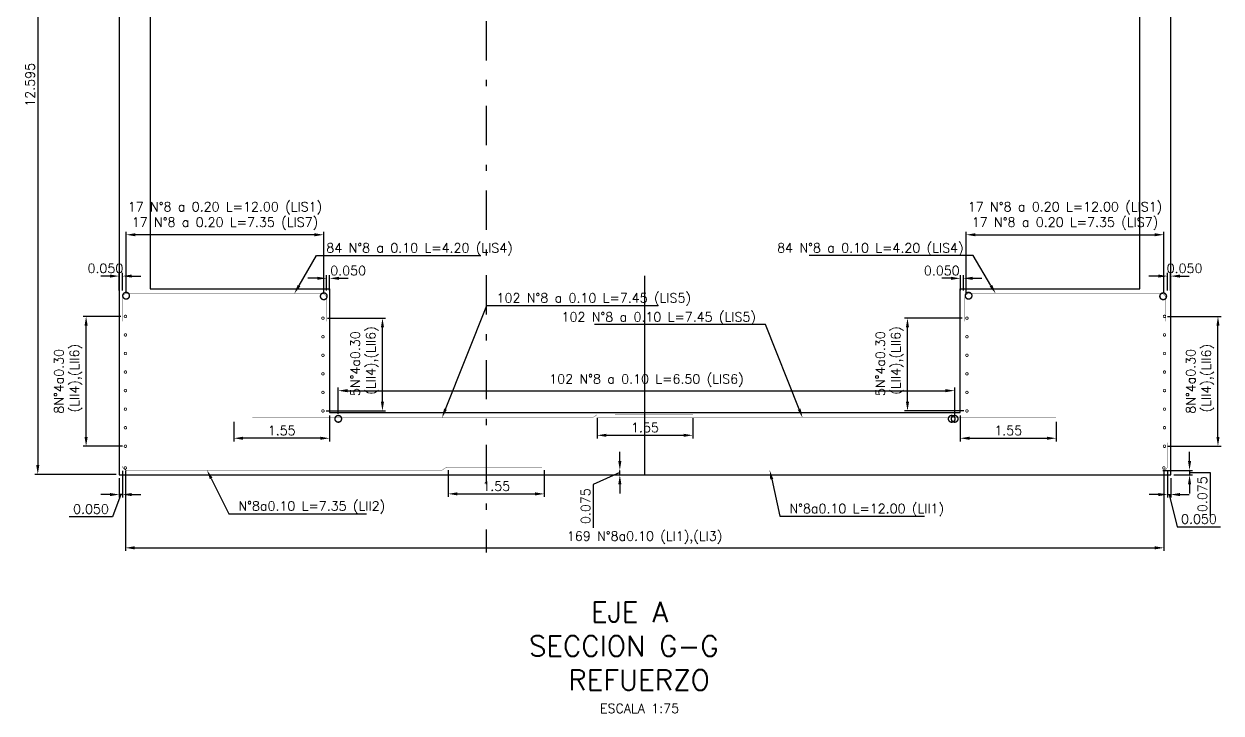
# Model space of a CAD drawing. Header units: metres. Extents: x 1080427 to 1081241, y 976768 to 977191.
# Drawn here: x 1080748.47 to 1080767.82, y 977087.63 to 977098.78 of the extents above; entities that cross this region are included whole.
import ezdxf
from ezdxf import colors
from ezdxf.entities.mleader import LeaderData, LeaderLine
from ezdxf.math import Vec2, Vec3

# ---------------------------------------------------------------- set-up
doc = ezdxf.new("R2010")
doc.units = ezdxf.units.M
doc.header["$LTSCALE"] = 25.4
doc.linetypes.add('DASHDOT', pattern=[1, 0.5, -0.25, 0, -0.25])
for name, color, linetype in [('CONTRAPESO', 3, 'Continuous'), ('DIMCONTRAPESO', 1, 'Continuous'), ('EJE-D', 11, 'DASHDOT'), ('REF', 6, 'Continuous'), ('REGL175', 7, 'Continuous')]:
    doc.layers.add(name, color=color, linetype=linetype)
for name, color, linetype, lineweight in [('COTA', 1, 'Continuous', 30), ('COTACIM', 20, 'Continuous', 5), ('EJECONTRAPESO', 41, 'DASHDOT', 30)]:
    doc.layers.add(name, color=color, linetype=linetype, lineweight=lineweight)
doc.styles.add('romans', font='romans.shx')
doc.dimstyles.new('Copy 75', dxfattribs={"dimtxt": 0.15, "dimasz": 0.15, "dimexe": 0.05, "dimexo": 0.05, "dimgap": 0.05, "dimtad": 1, "dimzin": 0, "dimdsep": 46, "dimtxsty": 'romans', "dimcen": 0.002, "dimclrd": 1, "dimclre": 1, "dimclrt": 3, "dimadec": 4, "dimazin": 0, "dimtfac": 1, "dimtofl": 0, "dimtmove": 1, "dimatfit": 3, "dimfxl": 1, "dimtolj": 1, "dimtzin": 0, "dimarcsym": 1})

# ---------------------------------------------------------------- blocks, each defined once
blk = doc.blocks.new('*D190')
at = {"layer": 'Defpoints', "color": 0, "transparency": 16777216}
for p in [(1080758.103706011, 977091.558195336), (1080758.103706011, 977091.558195336), (1080758.103706011, 977091.4834469848)]:
    blk.add_point(p, dxfattribs=at)
at = {"layer": 'DIMCONTRAPESO', "color": 1, "lineweight": -2, "transparency": 16777216}
for p, q in [((1080758.103706011, 977091.708195336), (1080758.103706011, 977091.8581953361)), ((1080758.103706011, 977091.5208211604), (1080757.67489139, 977091.3289268095)), ((1080758.103706011, 977091.4834469848), (1080758.103706011, 977091.558195336)), ((1080757.67489139, 977091.3289268095), (1080757.67489139, 977090.6289268095)), ((1080758.103706011, 977091.3334469848), (1080758.103706011, 977091.1834469847))]:
    blk.add_line(p, q, dxfattribs=at)
at = {"layer": 'DIMCONTRAPESO', "color": 1, "transparency": 16777216}
for points in [[(1080758.078706011, 977091.708195336), (1080758.128706011, 977091.708195336), (1080758.103706011, 977091.558195336)], [(1080758.078706011, 977091.3334469848), (1080758.128706011, 977091.3334469848), (1080758.103706011, 977091.4834469848)]]:
    blk.add_solid(points, dxfattribs=at)
at = {"layer": 'DIMCONTRAPESO', "color": 3, "transparency": 16777216, "insert": (1080757.54989139, 977090.9789268095), "char_height": 0.15, "attachment_point": 5, "rotation": 90, "style": 'romans'}
blk.add_mtext('\\A1;0.075', dxfattribs=at)
blk = doc.blocks.new('*U196')
at = {"layer": 'REF', "ltscale": 0.1, "const_width": 0.04}
blk.add_lwpolyline([(-0.00634999992325902, 0, 1), (0.00634999992325902, 0, 1)], format="xyb", close=True, dxfattribs=at)
blk = doc.blocks.new('*U197')
at = {"layer": 'DIMCONTRAPESO', "color": 0, "linetype": 'ByBlock', "lineweight": -2, "transparency": 16777216}
for p in [(1.285879139104721e-16, 2.1), (16.8, 2.1), (1.102182119232618e-16, 1.8), (16.8, 1.8), (9.184850993605148e-17, 1.5), (16.8, 1.5), (7.347880794884119e-17, 1.2), (16.8, 1.2), (5.510910596163089e-17, 0.8999999999999999), (16.8, 0.8999999999999999), (3.673940397442059e-17, 0.6), (16.8, 0.6), (1.83697019872103e-17, 0.3), (16.8, 0.3), (0, 0), (16.8, 0)]:
    blk.add_blockref('*U196', p, dxfattribs=at)
blk = doc.blocks.new('*D453')
at = {"layer": 'Defpoints', "color": 0, "transparency": 16777216}
for p in [(1080749.474444119, 977094.0474320962), (1080750.085299754, 977094.0474320962), (1080750.110299754, 977091.9474320962)]:
    blk.add_point(p, dxfattribs=at)
at = {"layer": 'DIMCONTRAPESO', "color": 1, "lineweight": -2, "transparency": 16777216}
for p, q in [((1080750.035299754, 977094.0474320962), (1080749.424444119, 977094.0474320962)), ((1080749.474444119, 977092.0974320963), (1080749.474444119, 977093.8974320962)), ((1080750.060299754, 977091.9474320962), (1080749.424444119, 977091.9474320962))]:
    blk.add_line(p, q, dxfattribs=at)
at = {"layer": 'DIMCONTRAPESO', "color": 1, "transparency": 16777216}
for points in [[(1080749.44944412, 977093.8974320962), (1080749.499444119, 977093.8974320962), (1080749.474444119, 977094.0474320962)], [(1080749.44944412, 977092.0974320963), (1080749.499444119, 977092.0974320963), (1080749.474444119, 977091.9474320962)]]:
    blk.add_solid(points, dxfattribs=at)
at = {"layer": 'DIMCONTRAPESO', "color": 3, "transparency": 16777216, "insert": (1080749.185158405, 977092.9974320962), "char_height": 0.15, "attachment_point": 5, "rotation": 90, "style": 'romans'}
blk.add_mtext('\\A1;8N°4a0.30\\P (LII4),(LII6)', dxfattribs=at)
blk = doc.blocks.new('*D454')
at = {"layer": 'Defpoints', "color": 0, "transparency": 16777216}
for p in [(1080766.910198281, 977094.0474320962), (1080767.774850347, 977094.0474320962), (1080766.910198281, 977091.9474320962)]:
    blk.add_point(p, dxfattribs=at)
at = {"layer": 'DIMCONTRAPESO', "color": 1, "lineweight": -2, "transparency": 16777216}
for p, q in [((1080766.960198281, 977094.0474320962), (1080767.824850347, 977094.0474320962)), ((1080767.774850347, 977092.0974320963), (1080767.774850347, 977093.8974320962)), ((1080766.960198281, 977091.9474320962), (1080767.824850347, 977091.9474320962))]:
    blk.add_line(p, q, dxfattribs=at)
at = {"layer": 'DIMCONTRAPESO', "color": 1, "transparency": 16777216}
for points in [[(1080767.749850347, 977093.8974320962), (1080767.799850347, 977093.8974320962), (1080767.774850347, 977094.0474320962)], [(1080767.749850347, 977092.0974320963), (1080767.799850347, 977092.0974320963), (1080767.774850347, 977091.9474320962)]]:
    blk.add_solid(points, dxfattribs=at)
at = {"layer": 'DIMCONTRAPESO', "color": 3, "transparency": 16777216, "insert": (1080767.485564632, 977092.9974320962), "char_height": 0.15, "attachment_point": 5, "rotation": 90, "style": 'romans'}
blk.add_mtext('\\A1;8N°4a0.30\\P (LII4),(LII6)', dxfattribs=at)
blk = doc.blocks.new('*D455')
at = {"layer": 'COTA', "color": 1, "lineweight": -2, "transparency": 16777216}
for p, q in [((1080750.108555559, 977091.553133355), (1080750.108555559, 977090.255271599)), ((1080766.90029241, 977091.5531335037), (1080766.90029241, 977090.255271599)), ((1080750.258555559, 977090.3052715991), (1080766.75029241, 977090.3052715991))]:
    blk.add_line(p, q, dxfattribs=at)
at = {"layer": 'COTA', "color": 1, "transparency": 16777216}
for points in [[(1080750.258555559, 977090.3302715991), (1080750.258555559, 977090.2802715991), (1080750.108555559, 977090.3052715991)], [(1080766.75029241, 977090.3302715991), (1080766.75029241, 977090.2802715991), (1080766.90029241, 977090.3052715991)]]:
    blk.add_solid(points, dxfattribs=at)
at = {"layer": 'Defpoints', "color": 0, "transparency": 16777216}
for p in [(1080750.108555559, 977091.603133355), (1080766.90029241, 977091.6031335037), (1080766.90029241, 977090.3052715991)]:
    blk.add_point(p, dxfattribs=at)
at = {"layer": 'COTA', "color": 3, "transparency": 16777216, "insert": (1080758.504423985, 977090.4695573134), "char_height": 0.15, "attachment_point": 5, "style": 'romans'}
blk.add_mtext('\\A1;169 N°8a0.10 (LI1),(LI3)', dxfattribs=at)
blk = doc.blocks.new('*D461')
at = {"layer": 'Defpoints', "color": 0, "transparency": 16777216}
for p in [(1080755.329070549, 977091.61112421), (1080756.882690996, 977091.61112421), (1080756.882690996, 977091.1775909115)]:
    blk.add_point(p, dxfattribs=at)
at = {"layer": 'DIMCONTRAPESO', "color": 1, "lineweight": -2, "transparency": 16777216}
for p, q in [((1080755.329070549, 977091.5611242099), (1080755.329070549, 977091.1275909115)), ((1080756.882690996, 977091.5611242099), (1080756.882690996, 977091.1275909115)), ((1080755.479070549, 977091.1775909115), (1080756.732690996, 977091.1775909115))]:
    blk.add_line(p, q, dxfattribs=at)
at = {"layer": 'DIMCONTRAPESO', "color": 1, "transparency": 16777216}
for points in [[(1080755.479070549, 977091.2025909115), (1080755.479070549, 977091.1525909115), (1080755.329070549, 977091.1775909115)], [(1080756.732690996, 977091.2025909115), (1080756.732690996, 977091.1525909115), (1080756.882690996, 977091.1775909115)]]:
    blk.add_solid(points, dxfattribs=at)
at = {"layer": 'DIMCONTRAPESO', "color": 3, "transparency": 16777216, "insert": (1080756.105880772, 977091.3025909115), "char_height": 0.15, "attachment_point": 5, "style": 'romans'}
blk.add_mtext('\\A1;1.55', dxfattribs=at)
blk = doc.blocks.new('*D462')
at = {"layer": 'Defpoints', "color": 0, "transparency": 16777216}
for p in [(1080750.06039309, 977091.6015397123), (1080750.01039309, 977091.4834469848), (1080750.01039309, 977091.1667224512)]:
    blk.add_point(p, dxfattribs=at)
at = {"layer": 'EJE-D', "color": 1, "lineweight": -2, "transparency": 16777216}
for p, q in [((1080750.06039309, 977091.5515397122), (1080750.06039309, 977091.1167224512)), ((1080750.01039309, 977091.4334469847), (1080750.01039309, 977091.1167224512)), ((1080749.86039309, 977091.1667224512), (1080749.71039309, 977091.1667224512)), ((1080750.03539309, 977091.1667224512), (1080749.903039027, 977090.8068214506)), ((1080750.06039309, 977091.1667224512), (1080750.01039309, 977091.1667224512)), ((1080750.21039309, 977091.1667224512), (1080750.36039309, 977091.1667224512)), ((1080749.903039027, 977090.8068214506), (1080749.203039027, 977090.8068214506))]:
    blk.add_line(p, q, dxfattribs=at)
at = {"layer": 'EJE-D', "color": 1, "transparency": 16777216}
for points in [[(1080749.86039309, 977091.1917224512), (1080749.86039309, 977091.1417224512), (1080750.01039309, 977091.1667224512)], [(1080750.21039309, 977091.1917224512), (1080750.21039309, 977091.1417224512), (1080750.06039309, 977091.1667224512)]]:
    blk.add_solid(points, dxfattribs=at)
at = {"layer": 'EJE-D', "color": 3, "transparency": 16777216, "insert": (1080749.553039027, 977090.9318214506), "char_height": 0.15, "attachment_point": 5, "style": 'romans'}
blk.add_mtext('\\A1;0.050', dxfattribs=at)
blk = doc.blocks.new('*D689')
at = {"layer": 'COTA', "color": 1, "lineweight": -2, "transparency": 16777216}
for p, q in [((1080767.31568422, 977091.7081448277), (1080767.31568422, 977091.8581448278)), ((1080766.884755232, 977091.5581448277), (1080767.36568422, 977091.5581448277)), ((1080767.31568422, 977091.5581448277), (1080767.31568422, 977091.4834469848)), ((1080767.31568422, 977091.5207959062), (1080767.648165356, 977091.5220902164)), ((1080767.648165356, 977091.5220902164), (1080767.648165356, 977090.8220902164)), ((1080767.062888595, 977091.4834469848), (1080767.36568422, 977091.4834469848)), ((1080767.31568422, 977091.3334469848), (1080767.31568422, 977091.1834469847))]:
    blk.add_line(p, q, dxfattribs=at)
at = {"layer": 'COTA', "color": 1, "transparency": 16777216}
for points in [[(1080767.29068422, 977091.7081448277), (1080767.34068422, 977091.7081448277), (1080767.31568422, 977091.5581448277)], [(1080767.29068422, 977091.3334469848), (1080767.34068422, 977091.3334469848), (1080767.31568422, 977091.4834469848)]]:
    blk.add_solid(points, dxfattribs=at)
at = {"layer": 'Defpoints', "color": 0, "transparency": 16777216}
for p in [(1080766.834755232, 977091.5581448277), (1080767.012888595, 977091.4834469848), (1080767.31568422, 977091.4834469848)]:
    blk.add_point(p, dxfattribs=at)
at = {"layer": 'COTA', "color": 3, "transparency": 16777216, "insert": (1080767.523165356, 977091.1720902164), "char_height": 0.15, "attachment_point": 5, "rotation": 90, "style": 'romans'}
blk.add_mtext('\\A1;0.075', dxfattribs=at)
blk = doc.blocks.new('*D771')
at = {"layer": 'Defpoints', "color": 0, "transparency": 16777216}
for p in [(1080766.960104944, 977091.6015397123), (1080767.010104944, 977091.4834469848), (1080767.010104944, 977091.1667224512)]:
    blk.add_point(p, dxfattribs=at)
at = {"layer": 'EJE-D', "color": 1, "lineweight": -2, "transparency": 16777216}
for p, q in [((1080766.960104944, 977091.5515397122), (1080766.960104944, 977091.1167224512)), ((1080767.010104944, 977091.4334469847), (1080767.010104944, 977091.1167224512)), ((1080766.810104945, 977091.1667224512), (1080766.660104944, 977091.1667224512)), ((1080766.960104944, 977091.1667224512), (1080767.010104944, 977091.1667224512)), ((1080766.985104945, 977091.1667224512), (1080767.117459007, 977090.6450709075)), ((1080767.160104944, 977091.1667224512), (1080767.310104945, 977091.1667224512)), ((1080767.117459007, 977090.6450709075), (1080767.817459007, 977090.6450709075))]:
    blk.add_line(p, q, dxfattribs=at)
at = {"layer": 'EJE-D', "color": 1, "transparency": 16777216}
for points in [[(1080766.810104945, 977091.1917224512), (1080766.810104945, 977091.1417224512), (1080766.960104944, 977091.1667224512)], [(1080767.160104944, 977091.1917224512), (1080767.160104944, 977091.1417224512), (1080767.010104944, 977091.1667224512)]]:
    blk.add_solid(points, dxfattribs=at)
at = {"layer": 'EJE-D', "color": 3, "transparency": 16777216, "insert": (1080767.467459007, 977090.7700709075), "char_height": 0.15, "attachment_point": 5, "style": 'romans'}
blk.add_mtext('\\A1;0.050', dxfattribs=at)
blk = doc.blocks.new('*D850')
at = {"layer": 'COTA', "color": 1, "lineweight": -2, "transparency": 16777216}
for p, q in [((1080749.96039309, 977104.0884469848), (1080748.642618168, 977104.0884469848)), ((1080748.692618168, 977103.9384469847), (1080748.692618168, 977091.6434469848)), ((1080749.96039309, 977091.4934469848), (1080748.642618168, 977091.4934469848))]:
    blk.add_line(p, q, dxfattribs=at)
at = {"layer": 'COTA', "color": 1, "transparency": 16777216}
for points in [[(1080748.667618169, 977103.9384469847), (1080748.717618168, 977103.9384469847), (1080748.692618168, 977104.0884469848)], [(1080748.667618169, 977091.6434469848), (1080748.717618168, 977091.6434469848), (1080748.692618168, 977091.4934469848)]]:
    blk.add_solid(points, dxfattribs=at)
at = {"layer": 'Defpoints', "color": 0, "transparency": 16777216}
for p in [(1080750.01039309, 977104.0884469848), (1080748.692618168, 977091.4934469848), (1080750.01039309, 977091.4934469848)]:
    blk.add_point(p, dxfattribs=at)
at = {"layer": 'COTA', "color": 3, "transparency": 16777216, "insert": (1080748.567618168, 977097.7909469849), "char_height": 0.15, "attachment_point": 5, "rotation": 90, "style": 'romans'}
blk.add_mtext('\\A1;12.595', dxfattribs=at)
blk = doc.blocks.new('*D914')
at = {"layer": 'Defpoints', "color": 0, "transparency": 16777216}
for p in [(1080753.411184083, 977092.4933600015), (1080751.861404328, 977092.3936945045), (1080751.861404328, 977092.0769938092)]:
    blk.add_point(p, dxfattribs=at)
at = {"layer": 'EJE-D', "color": 1, "lineweight": -2, "transparency": 16777216}
for p, q in [((1080751.861404328, 977092.3436945045), (1080751.861404328, 977092.0269938092)), ((1080753.411184083, 977092.4433600014), (1080753.411184083, 977092.0269938092)), ((1080753.261184084, 977092.0769938092), (1080752.011404328, 977092.0769938092))]:
    blk.add_line(p, q, dxfattribs=at)
at = {"layer": 'EJE-D', "color": 1, "transparency": 16777216}
for points in [[(1080752.011404328, 977092.1019938092), (1080752.011404328, 977092.0519938092), (1080751.861404328, 977092.0769938092)], [(1080753.261184084, 977092.1019938092), (1080753.261184084, 977092.0519938092), (1080753.411184083, 977092.0769938092)]]:
    blk.add_solid(points, dxfattribs=at)
at = {"layer": 'EJE-D', "color": 3, "transparency": 16777216, "insert": (1080752.636294206, 977092.2019938092), "char_height": 0.15, "attachment_point": 5, "style": 'romans'}
blk.add_mtext('\\A1;1.55', dxfattribs=at)
blk = doc.blocks.new('*D915')
at = {"layer": 'Defpoints', "color": 0, "transparency": 16777216}
for p in [(1080763.608606326, 977092.4933600015), (1080765.158386081, 977092.3936945045), (1080765.158386081, 977092.0769938092)]:
    blk.add_point(p, dxfattribs=at)
at = {"layer": 'EJE-D', "color": 1, "lineweight": -2, "transparency": 16777216}
for p, q in [((1080763.608606326, 977092.4433600014), (1080763.608606326, 977092.0269938092)), ((1080765.158386081, 977092.3436945045), (1080765.158386081, 977092.0269938092)), ((1080763.758606326, 977092.0769938092), (1080765.008386082, 977092.0769938092))]:
    blk.add_line(p, q, dxfattribs=at)
at = {"layer": 'EJE-D', "color": 1, "transparency": 16777216}
for points in [[(1080763.758606326, 977092.1019938092), (1080763.758606326, 977092.0519938092), (1080763.608606326, 977092.0769938092)], [(1080765.008386082, 977092.1019938092), (1080765.008386082, 977092.0519938092), (1080765.158386081, 977092.0769938092)]]:
    blk.add_solid(points, dxfattribs=at)
at = {"layer": 'EJE-D', "color": 3, "transparency": 16777216, "insert": (1080764.383496203, 977092.2019938092), "char_height": 0.15, "attachment_point": 5, "style": 'romans'}
blk.add_mtext('\\A1;1.55', dxfattribs=at)
blk = doc.blocks.new('*D916')
at = {"layer": 'Defpoints', "color": 0, "transparency": 16777216}
for p in [(1080763.517724886, 977092.8459877562), (1080753.551197312, 977092.4212080839), (1080763.517724886, 977092.3908662546)]:
    blk.add_point(p, dxfattribs=at)
at = {"layer": 'EJE-D', "color": 1, "lineweight": -2, "transparency": 16777216}
for p, q in [((1080753.551197312, 977092.4712080839), (1080753.551197312, 977092.8959877562)), ((1080763.517724886, 977092.4408662546), (1080763.517724886, 977092.8959877562)), ((1080753.701197312, 977092.8459877562), (1080763.367724886, 977092.8459877562))]:
    blk.add_line(p, q, dxfattribs=at)
at = {"layer": 'EJE-D', "color": 1, "transparency": 16777216}
for points in [[(1080753.701197312, 977092.8709877562), (1080753.701197312, 977092.8209877561), (1080753.551197312, 977092.8459877562)], [(1080763.367724886, 977092.8709877562), (1080763.367724886, 977092.8209877561), (1080763.517724886, 977092.8459877562)]]:
    blk.add_solid(points, dxfattribs=at)
at = {"layer": 'EJE-D', "color": 3, "transparency": 16777216, "insert": (1080758.534461099, 977093.0102734704), "char_height": 0.15, "attachment_point": 5, "style": 'romans'}
blk.add_mtext('\\A1;102 N°8 a 0.10 L=6.50 (LIS6)', dxfattribs=at)
blk = doc.blocks.new('*D919')
at = {"layer": 'COTA', "color": 1, "lineweight": -2, "transparency": 16777216}
for p, q in [((1080753.211031818, 977094.6627074945), (1080753.061031818, 977094.6627074945)), ((1080753.361031818, 977094.4647787958), (1080753.361031818, 977094.7127074945)), ((1080753.411184191, 977094.4647859322), (1080753.411184191, 977094.7127074945)), ((1080753.561184191, 977094.6627074945), (1080753.711184192, 977094.6627074945))]:
    blk.add_line(p, q, dxfattribs=at)
at = {"layer": 'COTA', "color": 1, "transparency": 16777216}
for points in [[(1080753.211031818, 977094.6877074945), (1080753.211031818, 977094.6377074944), (1080753.361031818, 977094.6627074945)], [(1080753.561184191, 977094.6877074945), (1080753.561184191, 977094.6377074944), (1080753.411184191, 977094.6627074945)]]:
    blk.add_solid(points, dxfattribs=at)
at = {"layer": 'Defpoints', "color": 0, "transparency": 16777216}
for p in [(1080753.411184191, 977094.6627074945), (1080753.361031818, 977094.4147787958), (1080753.411184191, 977094.4147859322)]:
    blk.add_point(p, dxfattribs=at)
at = {"layer": 'COTA', "color": 3, "transparency": 16777216, "insert": (1080753.711184192, 977094.7877074945), "char_height": 0.15, "attachment_point": 5, "style": 'romans'}
blk.add_mtext('\\A1;0.050', dxfattribs=at)
blk = doc.blocks.new('*D917')
at = {"layer": 'COTA', "color": 1, "lineweight": -2, "transparency": 16777216}
for p, q in [((1080749.8607614, 977094.6989112269), (1080749.7107614, 977094.6989112269)), ((1080750.0107614, 977094.4673876609), (1080750.0107614, 977094.748911227)), ((1080750.060913773, 977094.4673947972), (1080750.060913773, 977094.748911227)), ((1080750.210913773, 977094.6989112269), (1080750.360913773, 977094.6989112269))]:
    blk.add_line(p, q, dxfattribs=at)
at = {"layer": 'COTA', "color": 1, "transparency": 16777216}
for points in [[(1080749.8607614, 977094.723911227), (1080749.8607614, 977094.6739112269), (1080750.0107614, 977094.6989112269)], [(1080750.210913773, 977094.723911227), (1080750.210913773, 977094.6739112269), (1080750.060913773, 977094.6989112269)]]:
    blk.add_solid(points, dxfattribs=at)
at = {"layer": 'Defpoints', "color": 0, "transparency": 16777216}
for p in [(1080750.060913773, 977094.6989112269), (1080750.0107614, 977094.4173876608), (1080750.060913773, 977094.4173947972)]:
    blk.add_point(p, dxfattribs=at)
at = {"layer": 'COTA', "color": 3, "transparency": 16777216, "insert": (1080749.7857614, 977094.8239112269), "char_height": 0.15, "attachment_point": 5, "style": 'romans'}
blk.add_mtext('\\A1;0.050', dxfattribs=at)
blk = doc.blocks.new('*D918')
at = {"layer": 'Defpoints', "color": 0, "transparency": 16777216}
for p in [(1080750.121173929, 977095.3669995286), (1080750.121173929, 977094.3812831112), (1080753.316473558, 977094.3724418115)]:
    blk.add_point(p, dxfattribs=at)
at = {"layer": 'DIMCONTRAPESO', "color": 1, "lineweight": -2, "transparency": 16777216}
for p, q in [((1080750.121173929, 977094.4312831112), (1080750.121173929, 977095.4169995287)), ((1080753.316473558, 977094.4224418115), (1080753.316473558, 977095.4169995287)), ((1080753.166473558, 977095.3669995286), (1080750.271173929, 977095.3669995286))]:
    blk.add_line(p, q, dxfattribs=at)
at = {"layer": 'DIMCONTRAPESO', "color": 1, "transparency": 16777216}
for points in [[(1080750.271173929, 977095.3919995286), (1080750.271173929, 977095.3419995286), (1080750.121173929, 977095.3669995286)], [(1080753.166473558, 977095.3919995286), (1080753.166473558, 977095.3419995286), (1080753.316473558, 977095.3669995286)]]:
    blk.add_solid(points, dxfattribs=at)
at = {"layer": 'DIMCONTRAPESO', "color": 3, "transparency": 16777216, "insert": (1080751.718823744, 977095.6705709571), "char_height": 0.15, "attachment_point": 5, "style": 'romans'}
blk.add_mtext('\\A1;17 N°8 a 0.20 L=12.00 (LIS1)\\P17 N°8 a 0.20 L=7.35 (LIS7) ', dxfattribs=at)
blk = doc.blocks.new('*U920')
at = {"layer": 'REF', "ltscale": 0.1, "const_width": 0.04}
blk.add_lwpolyline([(-0.00634999992325902, 0, 1), (0.00634999992325902, 0, 1)], format="xyb", close=True, dxfattribs=at)
blk = doc.blocks.new('*U921')
at = {"layer": 'COTA', "color": 0, "linetype": 'ByBlock', "lineweight": -2, "transparency": 16777216}
for p in [(9.184850993605148e-17, 1.5), (7.347880794884119e-17, 1.2), (5.510910596163089e-17, 0.8999999999999999), (3.673940397442059e-17, 0.6), (1.83697019872103e-17, 0.3), (0, 0)]:
    blk.add_blockref('*U920', p, dxfattribs=at)
blk = doc.blocks.new('*D922')
at = {"layer": 'Defpoints', "color": 0, "transparency": 16777216}
for p in [(1080753.329094422, 977094.0183308319), (1080754.265856843, 977094.0183308319), (1080753.304094422, 977092.5183308319)]:
    blk.add_point(p, dxfattribs=at)
at = {"layer": 'DIMCONTRAPESO', "color": 1, "lineweight": -2, "transparency": 16777216}
for p, q in [((1080753.379094422, 977094.0183308319), (1080754.315856843, 977094.0183308319)), ((1080754.265856843, 977092.6683308319), (1080754.265856843, 977093.8683308319)), ((1080753.354094422, 977092.5183308319), (1080754.315856843, 977092.5183308319))]:
    blk.add_line(p, q, dxfattribs=at)
at = {"layer": 'DIMCONTRAPESO', "color": 1, "transparency": 16777216}
for points in [[(1080754.240856843, 977093.8683308319), (1080754.290856843, 977093.8683308319), (1080754.265856843, 977094.0183308319)], [(1080754.240856843, 977092.6683308319), (1080754.290856843, 977092.6683308319), (1080754.265856843, 977092.5183308319)]]:
    blk.add_solid(points, dxfattribs=at)
at = {"layer": 'DIMCONTRAPESO', "color": 3, "transparency": 16777216, "insert": (1080753.976571129, 977093.2828824202), "char_height": 0.15, "attachment_point": 5, "rotation": 90, "style": 'romans'}
blk.add_mtext('\\A1;5N°4a0.30\\P (LII4),(LII6)', dxfattribs=at)
blk = doc.blocks.new('*D1036')
at = {"layer": 'COTA', "color": 1, "lineweight": -2, "transparency": 16777216}
for p, q in [((1080757.735409874, 977092.4081766091), (1080757.735409874, 977092.0746029586)), ((1080759.285189634, 977092.4078353669), (1080759.285189634, 977092.0746029586)), ((1080757.885409873, 977092.1246029587), (1080759.135189634, 977092.1246029587))]:
    blk.add_line(p, q, dxfattribs=at)
at = {"layer": 'COTA', "color": 1, "transparency": 16777216}
for points in [[(1080757.885409873, 977092.1496029587), (1080757.885409873, 977092.0996029587), (1080757.735409874, 977092.1246029587)], [(1080759.135189634, 977092.1496029587), (1080759.135189634, 977092.0996029587), (1080759.285189634, 977092.1246029587)]]:
    blk.add_solid(points, dxfattribs=at)
at = {"layer": 'Defpoints', "color": 0, "transparency": 16777216}
for p in [(1080757.735409874, 977092.4581766091), (1080759.285189634, 977092.457835367), (1080759.285189634, 977092.1246029587)]:
    blk.add_point(p, dxfattribs=at)
at = {"layer": 'COTA', "color": 3, "transparency": 16777216, "insert": (1080758.510299754, 977092.2496029587), "char_height": 0.15, "attachment_point": 5, "style": 'romans'}
blk.add_mtext('\\A1;1.55', dxfattribs=at)
blk = doc.blocks.new('*D1039')
at = {"layer": 'COTA', "color": 1, "lineweight": -2, "transparency": 16777216}
for p, q in [((1080763.459415316, 977094.6627074945), (1080763.309415316, 977094.6627074945)), ((1080763.609415316, 977094.4647859322), (1080763.609415316, 977094.7127074945)), ((1080763.659567689, 977094.4647787958), (1080763.659567689, 977094.7127074945)), ((1080763.809567689, 977094.6627074945), (1080763.959567689, 977094.6627074945))]:
    blk.add_line(p, q, dxfattribs=at)
at = {"layer": 'COTA', "color": 1, "transparency": 16777216}
for points in [[(1080763.459415316, 977094.6877074945), (1080763.459415316, 977094.6377074944), (1080763.609415316, 977094.6627074945)], [(1080763.809567689, 977094.6877074945), (1080763.809567689, 977094.6377074944), (1080763.659567689, 977094.6627074945)]]:
    blk.add_solid(points, dxfattribs=at)
at = {"layer": 'Defpoints', "color": 0, "transparency": 16777216}
for p in [(1080763.609415316, 977094.6627074945), (1080763.609415316, 977094.4147859322), (1080763.659567689, 977094.4147787958)]:
    blk.add_point(p, dxfattribs=at)
at = {"layer": 'COTA', "color": 3, "transparency": 16777216, "insert": (1080763.309415316, 977094.7877074945), "char_height": 0.15, "attachment_point": 5, "style": 'romans'}
blk.add_mtext('\\A1;0.050', dxfattribs=at)
blk = doc.blocks.new('*D1040')
at = {"layer": 'COTA', "color": 1, "lineweight": -2, "transparency": 16777216}
for p, q in [((1080766.809685734, 977094.6989112269), (1080766.659685734, 977094.6989112269)), ((1080766.959685734, 977094.4673947972), (1080766.959685734, 977094.748911227)), ((1080767.009838107, 977094.4673876609), (1080767.009838107, 977094.748911227)), ((1080767.159838107, 977094.6989112269), (1080767.309838107, 977094.6989112269))]:
    blk.add_line(p, q, dxfattribs=at)
at = {"layer": 'COTA', "color": 1, "transparency": 16777216}
for points in [[(1080766.809685734, 977094.723911227), (1080766.809685734, 977094.6739112269), (1080766.959685734, 977094.6989112269)], [(1080767.159838107, 977094.723911227), (1080767.159838107, 977094.6739112269), (1080767.009838107, 977094.6989112269)]]:
    blk.add_solid(points, dxfattribs=at)
at = {"layer": 'Defpoints', "color": 0, "transparency": 16777216}
for p in [(1080766.959685734, 977094.6989112269), (1080766.959685734, 977094.4173947972), (1080767.009838107, 977094.4173876608)]:
    blk.add_point(p, dxfattribs=at)
at = {"layer": 'COTA', "color": 3, "transparency": 16777216, "insert": (1080767.234838107, 977094.8239112269), "char_height": 0.15, "attachment_point": 5, "style": 'romans'}
blk.add_mtext('\\A1;0.050', dxfattribs=at)
blk = doc.blocks.new('*D1041')
at = {"layer": 'Defpoints', "color": 0, "transparency": 16777216}
for p in [(1080766.899425578, 977095.3669995286), (1080763.704125949, 977094.3724418115), (1080766.899425578, 977094.3812831112)]:
    blk.add_point(p, dxfattribs=at)
at = {"layer": 'DIMCONTRAPESO', "color": 1, "lineweight": -2, "transparency": 16777216}
for p, q in [((1080763.704125949, 977094.4224418115), (1080763.704125949, 977095.4169995287)), ((1080766.899425578, 977094.4312831112), (1080766.899425578, 977095.4169995287)), ((1080763.854125949, 977095.3669995286), (1080766.749425578, 977095.3669995286))]:
    blk.add_line(p, q, dxfattribs=at)
at = {"layer": 'DIMCONTRAPESO', "color": 1, "transparency": 16777216}
for points in [[(1080763.854125949, 977095.3919995286), (1080763.854125949, 977095.3419995286), (1080763.704125949, 977095.3669995286)], [(1080766.749425578, 977095.3919995286), (1080766.749425578, 977095.3419995286), (1080766.899425578, 977095.3669995286)]]:
    blk.add_solid(points, dxfattribs=at)
at = {"layer": 'DIMCONTRAPESO', "color": 3, "transparency": 16777216, "insert": (1080765.301775764, 977095.6705709571), "char_height": 0.15, "attachment_point": 5, "style": 'romans'}
blk.add_mtext('\\A1;17 N°8 a 0.20 L=12.00 (LIS1)\\P17 N°8 a 0.20 L=7.35 (LIS7) ', dxfattribs=at)
blk = doc.blocks.new('*U1037')
at = {"layer": 'REF', "ltscale": 0.1, "const_width": 0.04}
blk.add_lwpolyline([(-0.00634999992325902, 0, 1), (0.00634999992325902, 0, 1)], format="xyb", close=True, dxfattribs=at)
blk = doc.blocks.new('*U1038')
at = {"layer": 'COTA', "color": 0, "linetype": 'ByBlock', "lineweight": -2, "transparency": 16777216}
for p in [(9.184850993605148e-17, 1.5), (7.347880794884119e-17, 1.2), (5.510910596163089e-17, 0.8999999999999999), (3.673940397442059e-17, 0.6), (1.83697019872103e-17, 0.3), (0, 0)]:
    blk.add_blockref('*U1037', p, dxfattribs=at)
blk = doc.blocks.new('*D1042')
at = {"layer": 'Defpoints', "color": 0, "transparency": 16777216}
for p in [(1080762.754742664, 977094.0183308319), (1080763.691505085, 977094.0183308319), (1080763.716505085, 977092.5183308319)]:
    blk.add_point(p, dxfattribs=at)
at = {"layer": 'DIMCONTRAPESO', "color": 1, "lineweight": -2, "transparency": 16777216}
for p, q in [((1080763.641505085, 977094.0183308319), (1080762.704742664, 977094.0183308319)), ((1080762.754742664, 977092.6683308319), (1080762.754742664, 977093.8683308319)), ((1080763.666505085, 977092.5183308319), (1080762.704742664, 977092.5183308319))]:
    blk.add_line(p, q, dxfattribs=at)
at = {"layer": 'DIMCONTRAPESO', "color": 1, "transparency": 16777216}
for points in [[(1080762.729742664, 977093.8683308319), (1080762.779742664, 977093.8683308319), (1080762.754742664, 977094.0183308319)], [(1080762.729742664, 977092.6683308319), (1080762.779742664, 977092.6683308319), (1080762.754742664, 977092.5183308319)]]:
    blk.add_solid(points, dxfattribs=at)
at = {"layer": 'DIMCONTRAPESO', "color": 3, "transparency": 16777216, "insert": (1080762.46545695, 977093.2828824202), "char_height": 0.15, "attachment_point": 5, "rotation": 90, "style": 'romans'}
blk.add_mtext('\\A1;5N°4a0.30\\P (LII4),(LII6)', dxfattribs=at)

msp = doc.modelspace()

# ---------------------------------------------------------------- linework, layer by layer
at = {"layer": 'CONTRAPESO'}
for points in [[(1080767.010206417, 977104.0884469848), (1080750.01039309, 977104.0884469848), (1080750.01039309, 977091.4834469848), (1080767.010206417, 977091.4834469848)], [(1080763.608606326, 977092.4934443841), (1080763.608606326, 977094.4934469848), (1080766.510413456, 977094.4934504116), (1080766.511472605, 977103.4965057448), (1080750.510017189, 977103.4983882074), (1080750.510760343, 977094.4935286738), (1080753.411184196, 977094.4934469848), (1080753.411184083, 977092.4933600015)]]:
    msp.add_lwpolyline(points, close=True, dxfattribs=at)
at = {"layer": 'COTA', "color": 2}
msp.add_lwpolyline([(1080758.510299754, 977091.4834469848), (1080758.510299754, 977094.7007549583)], dxfattribs=at)
at = {"layer": 'EJECONTRAPESO', "ltscale": 0.05}
msp.add_lwpolyline([(1080755.940308813, 977105.6719553451), (1080755.940308813, 977090.2297272423)], dxfattribs=at)
at = {"layer": 'REF', "ltscale": 0.1}
for points, const_width in [([(1080750.109375619, 977094.3813992816, 1), (1080750.132235619, 977094.3813992816, 1)], 0.108), ([(1080753.305195906, 977094.372557982, 1), (1080753.328055905, 977094.372557982, 1)], 0.108), ([(1080763.731481171, 977094.381485569, 1), (1080763.754341171, 977094.381485569, 1)], 0.108), ([(1080766.877301458, 977094.3726442695, 1), (1080766.900161457, 977094.3726442695, 1)], 0.108), ([(1080753.539629591, 977092.3908662547, 1), (1080753.562489591, 977092.3908662547, 1)], 0.108), ([(1080763.480969916, 977092.3908662547, -1), (1080763.458109917, 977092.3908662547, -1)], 0.108), ([(1080763.506294886, 977092.3908662547, 1), (1080763.529154886, 977092.3908662547, 1)], 0.108), ([(1080750.102162112, 977091.5967835038, 1), (1080750.114862112, 977091.5967835038, 1)], 0.04), ([(1080766.90664241, 977091.5967835038, -1), (1080766.89394241, 977091.5967835038, -1)], 0.04)]:
    msp.add_lwpolyline(points, format="xyb", close=True, dxfattribs=dict(at, const_width=const_width))
for points, const_width in [([(1080750.060343729, 977093.9679720708), (1080750.060348685, 977094.3419720707, -0.414213562373095), (1080750.136349692, 977094.4179710636), (1080753.285191303, 977094.4149021026, -0.4141860566526949), (1080753.361184166, 977094.3389021029), (1080753.361184166, 977093.9648949662)], 0.004999999999999999), ([(1080763.682449281, 977093.9680583583), (1080763.682454237, 977094.3420583582, -0.414213562373095), (1080763.758455244, 977094.4180573511), (1080766.857296855, 977094.41498839, -0.4141860566526949), (1080766.933289718, 977094.3389883904), (1080766.933289718, 977093.9649812537)], 0.004999999999999999), ([(1080756.846725691, 977091.61112421), (1080755.302945931, 977091.6114654521), (1080755.232041993, 977091.5615745618), (1080750.135851163, 977091.5621349356, -0.4141813563918298), (1080750.059859521, 977091.6381349352), (1080750.059859521, 977092.0121432915)], 0.004999999999999999), ([(1080766.960595604, 977092.0082178803), (1080766.960595604, 977091.6342178803, -0.414213562373095), (1080766.884595604, 977091.5582178803), (1080755.329131181, 977091.5582178803)], 0.005)]:
    msp.add_lwpolyline(points, format="xyb", dxfattribs=dict(at, const_width=const_width))
for points, const_width in [([(1080759.285189634, 977092.457835367), (1080757.735409874, 977092.4581766091), (1080757.664505936, 977092.4082857188), (1080751.857812736, 977092.4096807837)], 0.004999999999999999), ([(1080765.156899408, 977092.4085147431), (1080757.751517863, 977092.4085147431)], 0.005)]:
    msp.add_lwpolyline(points, dxfattribs=dict(at, const_width=const_width))

# ---------------------------------------------------------------- block references
at = {"layer": 'COTA', "color": 2}
msp.add_blockref('*U921', (1080753.304094422, 977092.5183308319), dxfattribs=at)
at = {"layer": 'COTA', "color": 2, "xscale": -1}
msp.add_blockref('*U1038', (1080763.716505085, 977092.5183308319), dxfattribs=at)
at = {"layer": 'DIMCONTRAPESO', "color": 2}
msp.add_blockref('*U197', (1080750.110299754, 977091.9474320962), dxfattribs=at)

# ---------------------------------------------------------------- texts
at = {"layer": 'REGL175', "insert": (1080750.415838356, 977089.4341405326), "char_height": 0.33, "width": 14.49150362575892, "attachment_point": 1, "style": 'romans'}
msp.add_mtext('\\pi7.223;{\\C0;EJE A\\P\\pi6.2173;SECCION G-G \\P\\pi6.8529;REFUERZO\\P\\pi7.3672;\\H0.45455x;\\C3;ESCALA 1:75}', dxfattribs=at)

# ---------------------------------------------------------------- dimensions: what is measured, and where the dimension line sits
at = {"layer": 'COTA', "color": 2}
dim = msp.add_linear_dim(base=(1080748.692618168, 977091.4934469848), p1=(1080750.01039309, 977104.0884469848), p2=(1080750.01039309, 977091.4934469848), angle=90, dimstyle='Copy 75', override={"dimdec": 3}, dxfattribs=at)
dim.commit()
dim.dimension.update_dxf_attribs({"geometry": '*D850', "text_midpoint": (1080748.567618168, 977097.7909469849)})
for base, p1, p2, picture, middle in [((1080750.060913773, 977094.6989112269), (1080750.0107614, 977094.4173876608), (1080750.060913773, 977094.4173947972), '*D917', (1080749.7857614, 977094.6989112269)), ((1080753.411184191, 977094.6627074945), (1080753.361031818, 977094.4147787958), (1080753.411184191, 977094.4147859322), '*D919', (1080753.711184192, 977094.6627074945))]:
    dim = msp.add_linear_dim(base=base, p1=p1, p2=p2, dimstyle='Copy 75', override={"dimdec": 3}, dxfattribs=at)
    dim.commit()
    dim.dimension.update_dxf_attribs({"geometry": picture, "text_midpoint": middle, "dimtype": 160})
for base, p1, p2, angle, picture, middle in [((1080763.609415316, 977094.6627074945), (1080763.659567689, 977094.4147787958), (1080763.609415316, 977094.4147859322), 180, '*D1039', (1080763.309415316, 977094.6627074945)), ((1080766.959685734, 977094.6989112269), (1080767.009838107, 977094.4173876608), (1080766.959685734, 977094.4173947972), 180, '*D1040', (1080767.234838107, 977094.6989112269)), ((1080767.31568422, 977091.4834469848), (1080766.834755232, 977091.5581448277), (1080767.012888595, 977091.4834469848), 90, '*D689', (1080767.648165356, 977091.4720902165))]:
    dim = msp.add_linear_dim(base=base, p1=p1, p2=p2, angle=angle, dimstyle='Copy 75', override={"dimdec": 3}, dxfattribs=at)
    dim.commit()
    dim.dimension.update_dxf_attribs({"geometry": picture, "text_midpoint": middle, "dimtype": 160})
dim = msp.add_linear_dim(base=(1080759.285189634, 977092.1246029587), p1=(1080757.735409874, 977092.4581766091), p2=(1080759.285189634, 977092.457835367), dimstyle='Copy 75', dxfattribs=at)
dim.commit()
dim.dimension.update_dxf_attribs({"geometry": '*D1036', "text_midpoint": (1080758.510299754, 977092.2496029587)})
at = {"layer": 'COTA'}
dim = msp.add_linear_dim(base=(1080766.90029241, 977090.3052715991), p1=(1080750.108555559, 977091.603133355), p2=(1080766.90029241, 977091.6031335037), text='169 N°8a0.10 (LI1),(LI3)', dimstyle='Copy 75', dxfattribs=at)
dim.commit()
dim.dimension.update_dxf_attribs({"geometry": '*D455', "text_midpoint": (1080758.504423985, 977090.4695573134)})
at = {"layer": 'DIMCONTRAPESO', "color": 2}
dim = msp.add_linear_dim(base=(1080750.121173929, 977095.3669995286), p1=(1080753.316473558, 977094.3724418115), p2=(1080750.121173929, 977094.3812831112), text='17 N°8 a 0.20 L=12.00 (LIS1)\\P17 N°8 a 0.20 L=7.35 (LIS7) ', dimstyle='Copy 75', dxfattribs=at)
dim.commit()
dim.dimension.update_dxf_attribs({"geometry": '*D918', "text_midpoint": (1080751.718823744, 977095.3669995286), "dimtype": 160})
dim = msp.add_linear_dim(base=(1080766.899425578, 977095.3669995286), p1=(1080763.704125949, 977094.3724418115), p2=(1080766.899425578, 977094.3812831112), angle=180, text='17 N°8 a 0.20 L=12.00 (LIS1)\\P17 N°8 a 0.20 L=7.35 (LIS7) ', dimstyle='Copy 75', dxfattribs=at)
dim.commit()
dim.dimension.update_dxf_attribs({"geometry": '*D1041', "text_midpoint": (1080765.301775764, 977095.3669995286), "dimtype": 160})
at = {"layer": 'DIMCONTRAPESO'}
for base, p1, p2, text, picture, middle in [((1080749.474444119, 977094.0474320962), (1080750.110299754, 977091.9474320962), (1080750.085299754, 977094.0474320962), '8N°4a0.30\\P (LII4),(LII6)', '*D453', (1080749.474444119, 977092.9974320962)), ((1080754.265856843, 977094.0183308319), (1080753.304094422, 977092.5183308319), (1080753.329094422, 977094.0183308319), '5N°4a0.30\\P (LII4),(LII6)', '*D922', (1080754.265856843, 977093.2828824202)), ((1080762.754742664, 977094.0183308319), (1080763.716505085, 977092.5183308319), (1080763.691505085, 977094.0183308319), '5N°4a0.30\\P (LII4),(LII6)', '*D1042', (1080762.754742664, 977093.2828824202)), ((1080767.774850347, 977094.0474320962), (1080766.910198281, 977091.9474320962), (1080766.910198281, 977094.0474320962), '8N°4a0.30\\P (LII4),(LII6)', '*D454', (1080767.774850347, 977092.9974320962))]:
    dim = msp.add_linear_dim(base=base, p1=p1, p2=p2, angle=90, text=text, dimstyle='Copy 75', dxfattribs=at)
    dim.commit()
    dim.dimension.update_dxf_attribs({"geometry": picture, "text_midpoint": middle, "dimtype": 160})
dim = msp.add_linear_dim(base=(1080758.103706011, 977091.558195336), p1=(1080758.103706011, 977091.4834469848), p2=(1080758.103706011, 977091.558195336), angle=90, dimstyle='Copy 75', override={"dimdec": 3}, dxfattribs=at)
dim.commit()
dim.dimension.update_dxf_attribs({"geometry": '*D190', "text_midpoint": (1080757.67489139, 977091.2789268096), "dimtype": 160})
dim = msp.add_linear_dim(base=(1080756.882690996, 977091.1775909115), p1=(1080755.329070549, 977091.61112421), p2=(1080756.882690996, 977091.61112421), dimstyle='Copy 75', dxfattribs=at)
dim.commit()
dim.dimension.update_dxf_attribs({"geometry": '*D461', "text_midpoint": (1080756.105880772, 977091.3025909115)})
at = {"layer": 'EJE-D', "color": 2}
dim = msp.add_linear_dim(base=(1080763.517724886, 977092.8459877562), p1=(1080753.551197312, 977092.4212080839), p2=(1080763.517724886, 977092.3908662546), text='102 N°8 a 0.10 L=6.50 (LIS6)', dimstyle='Copy 75', dxfattribs=at)
dim.commit()
dim.dimension.update_dxf_attribs({"geometry": '*D916', "text_midpoint": (1080758.534461099, 977093.0102734704)})
dim = msp.add_linear_dim(base=(1080751.861404328, 977092.0769938092), p1=(1080753.411184083, 977092.4933600015), p2=(1080751.861404328, 977092.3936945045), dimstyle='Copy 75', dxfattribs=at)
dim.commit()
dim.dimension.update_dxf_attribs({"geometry": '*D914', "text_midpoint": (1080752.636294206, 977092.2019938092)})
dim = msp.add_linear_dim(base=(1080765.158386081, 977092.0769938092), p1=(1080763.608606326, 977092.4933600015), p2=(1080765.158386081, 977092.3936945045), angle=180, dimstyle='Copy 75', dxfattribs=at)
dim.commit()
dim.dimension.update_dxf_attribs({"geometry": '*D915', "text_midpoint": (1080764.383496203, 977092.2019938092)})
dim = msp.add_linear_dim(base=(1080750.01039309, 977091.1667224512), p1=(1080750.06039309, 977091.6015397123), p2=(1080750.01039309, 977091.4834469848), dimstyle='Copy 75', override={"dimdec": 3}, dxfattribs=at)
dim.commit()
dim.dimension.update_dxf_attribs({"geometry": '*D462', "text_midpoint": (1080749.853039027, 977090.8068214506), "dimtype": 160})
dim = msp.add_linear_dim(base=(1080767.010104944, 977091.1667224512), p1=(1080766.960104944, 977091.6015397123), p2=(1080767.010104944, 977091.4834469848), angle=180, dimstyle='Copy 75', override={"dimdec": 3}, dxfattribs=at)
dim.commit()
dim.dimension.update_dxf_attribs({"geometry": '*D771', "text_midpoint": (1080767.167459007, 977090.6450709075), "dimtype": 160})

# ---------------------------------------------------------------- leaders
at = {"layer": 'COTACIM'}
ml = msp.add_multileader_mtext('Standard', dxfattribs=at)
ml.set_content('\\A1;84 N°8 a 0.10 L=4.20 (LIS4)', color=3, style='romans')
ml.set_leader_properties(color=256)
ml.build(insert=Vec2(0, 0))
ml.multileader.update_dxf_attribs({"text_left_attachment_type": 6, "text_right_attachment_type": 6, "dogleg_length": 0.1560199508385566, "arrow_head_size": 0.15})
ctx = ml.context
ctx.base_point, ctx.char_height, ctx.arrow_head_size, ctx.landing_gap_size, ctx.plane_origin = Vec3(1080753.357885493, 977095.0301429402), 0.15, 0.15, 0, Vec3(1080753.078498642, 977092.8542588601)
ctx.left_attachment, ctx.right_attachment = 6, 6
notes = []
notes.append((ctx, [(0, (1, 1, 0), (1080753.201865542, 977095.0301429402), (1, 0), 0.1560199508385566, [(0, [(1080752.840649221, 977094.4154064903)], 0, [])])]))
ctx.mtext.insert, ctx.mtext.width, ctx.mtext.flow_direction = Vec3(1080753.357885493, 977095.2301429402), 4.25235982122831, 5
ml = msp.add_multileader_mtext('Standard', dxfattribs=at)
ml.set_content('\\A1;84 N°8 a 0.10 L=4.20 (LIS4)', color=3, style='romans')
ml.set_leader_properties(color=256)
ml.build(insert=Vec2(0, 0))
ml.multileader.update_dxf_attribs({"text_left_attachment_type": 6, "text_right_attachment_type": 6, "dogleg_length": 0.1560199508385566, "arrow_head_size": 0.15})
ctx = ml.context
ctx.base_point, ctx.char_height, ctx.arrow_head_size, ctx.landing_gap_size, ctx.plane_origin = Vec3(1080760.205571157, 977095.0301429402), 0.15, 0.15, 0, Vec3(1080763.942100865, 977092.8542588601)
ctx.left_attachment, ctx.right_attachment, ctx.text_align_type = 6, 6, 2
notes.append((ctx, [(0, (1, 1, 0), (1080763.818733965, 977095.0301429402), (-1, 0), 0.1560199508385566, [(0, [(1080764.179950286, 977094.4154064903)], 0, [])])]))
ctx.mtext.insert, ctx.mtext.width, ctx.mtext.alignment, ctx.mtext.flow_direction = Vec3(1080763.662714014, 977095.2301429402), 4.25235982122831, 3, 5
ml = msp.add_multileader_mtext('Standard', dxfattribs=at)
ml.set_content('\\A1;102 N°8 a 0.10 L=7.45 (LIS5)', color=3, style='romans')
ml.set_leader_properties(color=256)
ml.build(insert=Vec2(0, 0))
ml.multileader.update_dxf_attribs({"text_left_attachment_type": 6, "text_right_attachment_type": 6, "dogleg_length": 0.1560199508385566, "arrow_head_size": 0.15})
ctx = ml.context
ctx.base_point, ctx.char_height, ctx.arrow_head_size, ctx.landing_gap_size, ctx.plane_origin = Vec3(1080756.111069412, 977094.2211649289), 0.15, 0.15, 0, Vec3(1080760.442806779, 977094.3049003371)
ctx.left_attachment, ctx.right_attachment = 6, 6
notes.append((ctx, [(1, (1, 1, 0), (1080755.955049461, 977094.2211649289), (1, 0), 0.1560199508385566, [(0, [(1080755.229202224, 977092.4088708034)], 0, [])])]))
ctx.mtext.insert, ctx.mtext.width, ctx.mtext.flow_direction = Vec3(1080756.111069412, 977094.4211649288), 4.25235982122831, 5
ml = msp.add_multileader_mtext('Standard', dxfattribs=at)
ml.set_content('\\A1;102 N°8 a 0.10 L=7.45 (LIS5)', color=3, style='romans')
ml.set_leader_properties(color=256)
ml.build(insert=Vec2(0, 0))
ml.multileader.update_dxf_attribs({"text_left_attachment_type": 6, "text_right_attachment_type": 6, "dogleg_length": 0.1560199508385566, "arrow_head_size": 0.15})
ctx = ml.context
ctx.base_point, ctx.char_height, ctx.arrow_head_size, ctx.landing_gap_size, ctx.plane_origin = Vec3(1080756.726377005, 977093.9138207835), 0.15, 0.15, 0, Vec3(1080761.058114372, 977093.9975561918)
ctx.left_attachment, ctx.right_attachment, ctx.text_align_type = 6, 6, 2
notes.append((ctx, [(0, (1, 1, 0), (1080760.460968384, 977093.9138207835), (-1, 0), 0.1560199508385566, [(0, [(1080761.058091494, 977092.4084225743)], 0, [])])]))
ctx.mtext.insert, ctx.mtext.width, ctx.mtext.alignment, ctx.mtext.flow_direction = Vec3(1080760.304948433, 977094.1138207834), 4.25235982122831, 3, 5
ml = msp.add_multileader_mtext('Standard', dxfattribs=at)
ml.set_content('N°8a0.10 L=7.35 {\\A1;(LII2)}', color=3, style='romans')
ml.set_leader_properties(color=256)
ml.build(insert=Vec2(0, 0))
ml.multileader.update_dxf_attribs({"text_left_attachment_type": 6, "text_right_attachment_type": 6, "dogleg_length": 0.1560199508385566, "arrow_head_size": 0.15})
ctx = ml.context
ctx.base_point, ctx.char_height, ctx.arrow_head_size, ctx.landing_gap_size, ctx.plane_origin = Vec3(1080751.937757633, 977090.8567734271), 0.15, 0.15, 0, Vec3(1080751.132531211, 977090.0363338317)
ctx.left_attachment, ctx.right_attachment = 6, 6
notes.append((ctx, [(0, (1, 1, 0), (1080751.781737682, 977090.8567734271), (1, 0), 0.1560199508385566, [(0, [(1080751.428637973, 977091.5619955893)], 0, [])])]))
ctx.mtext.insert, ctx.mtext.width, ctx.mtext.flow_direction = Vec3(1080751.937757633, 977091.0567734271), 2.764452481176704, 5
ml = msp.add_multileader_mtext('Standard', dxfattribs=at)
ml.set_content('N°8a0.10 L=12.00 {\\A1;(LII1)}', color=3, style='romans')
ml.set_leader_properties(color=256)
ml.build(insert=Vec2(0, 0))
ml.multileader.update_dxf_attribs({"text_left_attachment_type": 6, "text_right_attachment_type": 6, "dogleg_length": 0.1560199508385566, "arrow_head_size": 0.15})
ctx = ml.context
ctx.base_point, ctx.char_height, ctx.arrow_head_size, ctx.landing_gap_size, ctx.plane_origin = Vec3(1080760.846378483, 977090.8156203638), 0.15, 0.15, 0, Vec3(1080760.001934959, 977089.9913786845)
ctx.left_attachment, ctx.right_attachment = 6, 6
notes.append((ctx, [(0, (1, 1, 0), (1080760.690358532, 977090.8156203638), (1, 0), 0.1560199508385566, [(0, [(1080760.527645869, 977091.5621448277)], 0, [])])]))
ctx.mtext.insert, ctx.mtext.flow_direction = Vec3(1080760.846378483, 977091.0156203638), 5
for ctx, leaders in notes:
    for number, flags, end, landing, length, lines in leaders:
        leader = LeaderData()
        leader.index, (leader.has_last_leader_line, leader.has_dogleg_vector, leader.attachment_direction) = number, flags
        leader.last_leader_point, leader.dogleg_vector, leader.dogleg_length = Vec3(end), Vec3(landing), length
        for number, points, colour, breaks in lines:
            line = LeaderLine()
            line.index, line.vertices, line.color, line.breaks = number, Vec3.list(points), colors.encode_raw_color(colour), breaks
            leader.lines.append(line)
        ctx.leaders.append(leader)

doc.saveas('drawing.dxf')
